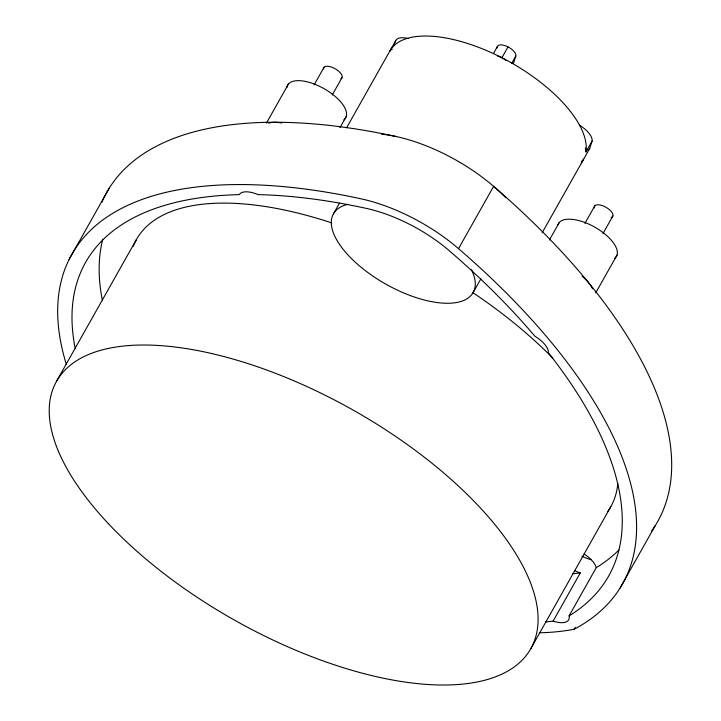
<?xml version="1.0" encoding="UTF-8"?>
<svg xmlns="http://www.w3.org/2000/svg" width="721" height="721" viewBox="0 0 721 721"><rect width="100%" height="100%" fill="white"/><g stroke="black" fill="none" stroke-linecap="round" stroke-linejoin="round"><path stroke-width="1.08" d="M579.486 125.184A20.81 9.22 29.4 0 1 592.076 141.055L589.724 148.373L542.183 232.757M393.918 45.27L394.045 44.81M394.18 44.351L395.721 40.61A20.81 9.22 29.4 0 1 408.365 38.546M496.751 48.442L497.337 46.64A10.4 4.605 29.4 0 1 507.999 46.901A10.4 4.605 29.4 0 1 515.794 56.085L513.478 63.322M69.117 259.425L109.403 187.893M56.436 381.463L136.413 239.543M266.428 123.102L288.472 83.987M314.14 84.871L324.044 67.278M332.183 95.046L342.096 77.462M339.997 127.608L346.224 116.559M346.567 127.824L395.721 40.61M333.426 213.876L339.51 203.088M493.515 53.408L497.337 46.64M392.287 49.217A20.81 9.22 29.4 0 0 389.619 51.443A110.971 49.163 29.4 0 1 501.897 57.734L507.999 46.901M511.604 63.529L515.794 56.085M539.263 632.804A338.798 150.112 29.4 0 0 574.222 629.226A524.194 232.261 29.4 0 0 458.529 248.646L493.624 186.351A524.194 232.261 29.4 0 1 651.487 531.215M473.156 292.546L480.889 278.811M501.897 57.734A110.971 49.163 29.4 0 1 585.975 151.888L592.076 141.055M549.447 239.922L559.262 222.51M584.92 223.384L594.834 205.8M602.972 233.559L612.877 215.976M595.753 292.807L617.014 255.072M530.863 648.567L610.831 506.647M545.518 621.971A322.846 143.046 29.4 0 0 553.124 621.114L580.288 572.907A21.675 9.607 29.4 0 1 574.376 570.446M553.124 621.114A21.675 9.607 29.4 0 0 569.085 615.86L596.249 567.652A508.242 225.186 29.4 0 0 618.942 549.961M574.222 629.226L575.322 627.279M620.051 588.066L655.155 525.771M381.472 134.133A110.971 49.163 29.4 0 1 505.601 197.626M585.281 147.94A20.81 9.22 29.4 0 1 585.975 151.888M581.252 162.811A110.971 49.163 29.4 0 0 583.622 159.206A20.81 9.22 29.4 0 1 581.856 161.008M497.49 56.058A10.4 4.605 29.4 0 1 505.971 60.402M589.724 148.373A20.81 9.22 29.4 0 1 587.957 150.166M471.552 269.744A80.175 35.527 29.4 0 1 390.088 286.471A80.175 35.527 29.4 0 1 347.864 204.331M133.169 246.429A272.223 120.614 29.4 0 1 331.822 222.933M472.408 292.338A272.223 120.614 29.4 0 1 552.746 358.058M617.798 483.494A272.223 120.614 29.4 0 1 607.83 511.387M582.081 276.17A33.292 14.753 29.4 0 1 592.536 288.77M557.937 224.853A33.292 14.753 29.4 0 1 596.114 227.917A33.292 14.753 29.4 0 1 614.616 258.415M268.807 123.174A33.292 14.753 29.4 0 1 281.785 122.994M102.003 201.925A524.194 232.261 29.4 0 1 396.289 136.557M286.85 87.683A33.292 14.753 29.4 0 1 324.035 88.656A33.292 14.753 29.4 0 1 343.827 119.902M66.251 364.087A524.194 232.261 29.4 0 1 361.185 198.852A110.971 49.163 29.4 0 1 458.529 248.646M569.085 615.86A508.242 225.186 29.4 0 0 548.366 352.713A21.675 9.607 29.4 0 0 534.883 336.22A508.242 225.186 29.4 0 0 449.625 251.016A95.019 42.097 29.4 0 0 366.268 208.378A508.242 225.186 29.4 0 0 258.082 194.625A21.675 9.607 29.4 0 0 239.309 194.625A508.242 225.186 29.4 0 0 75.173 348.288M102.337 300.08A508.242 225.186 29.4 0 1 102.742 239.282M584.118 554.052A21.675 9.607 29.4 0 1 596.249 567.652M591.103 559.649A21.675 9.607 29.4 0 1 581.937 556.17M580.288 572.907A322.846 143.046 29.4 0 1 572.681 573.763M323.522 68.91A10.4 4.605 29.4 0 1 335.184 68.756A10.4 4.605 29.4 0 1 340.916 78.769M594.383 207.936A10.4 4.605 29.4 0 1 605.991 207.278A10.4 4.605 29.4 0 1 611.192 217.499M108.321 523.599A272.223 120.614 29.4 0 0 524.356 657.759A272.223 120.614 29.4 0 0 248.276 363.69A272.223 120.614 29.4 0 0 108.321 523.599"/></g></svg>
